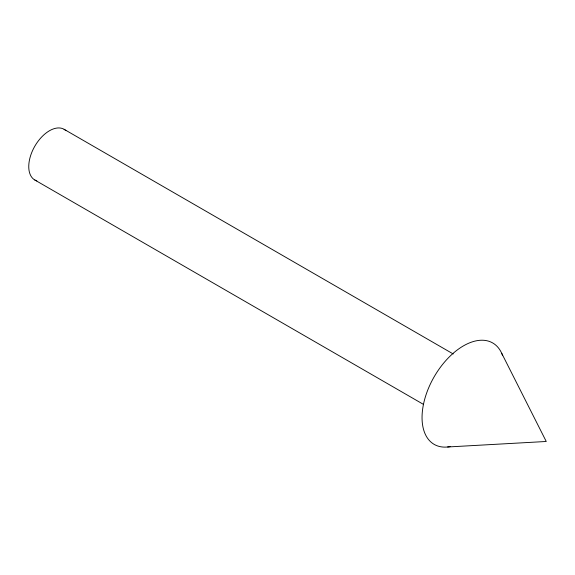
<?xml version="1.0" encoding="UTF-8"?>
<svg xmlns="http://www.w3.org/2000/svg" width="575" height="575" viewBox="0 0 575 575"><rect width="100%" height="100%" fill="white"/><g stroke="black" fill="none" stroke-linecap="round" stroke-linejoin="round"><path stroke-width="0.86" d="M447.609 446.983L546.25 441.478L501.702 353.294M64.084 129.303L453.229 353.97M34.816 180.004L423.178 404.225M36.85 180.888A29.275 16.905 -60 0 1 34.816 146.201A29.275 16.905 -60 0 1 65.873 130.618M450.146 446.624A58.549 33.803 -60 0 1 434.175 376.769A58.549 33.803 -60 0 1 502.651 355.673"/></g></svg>
